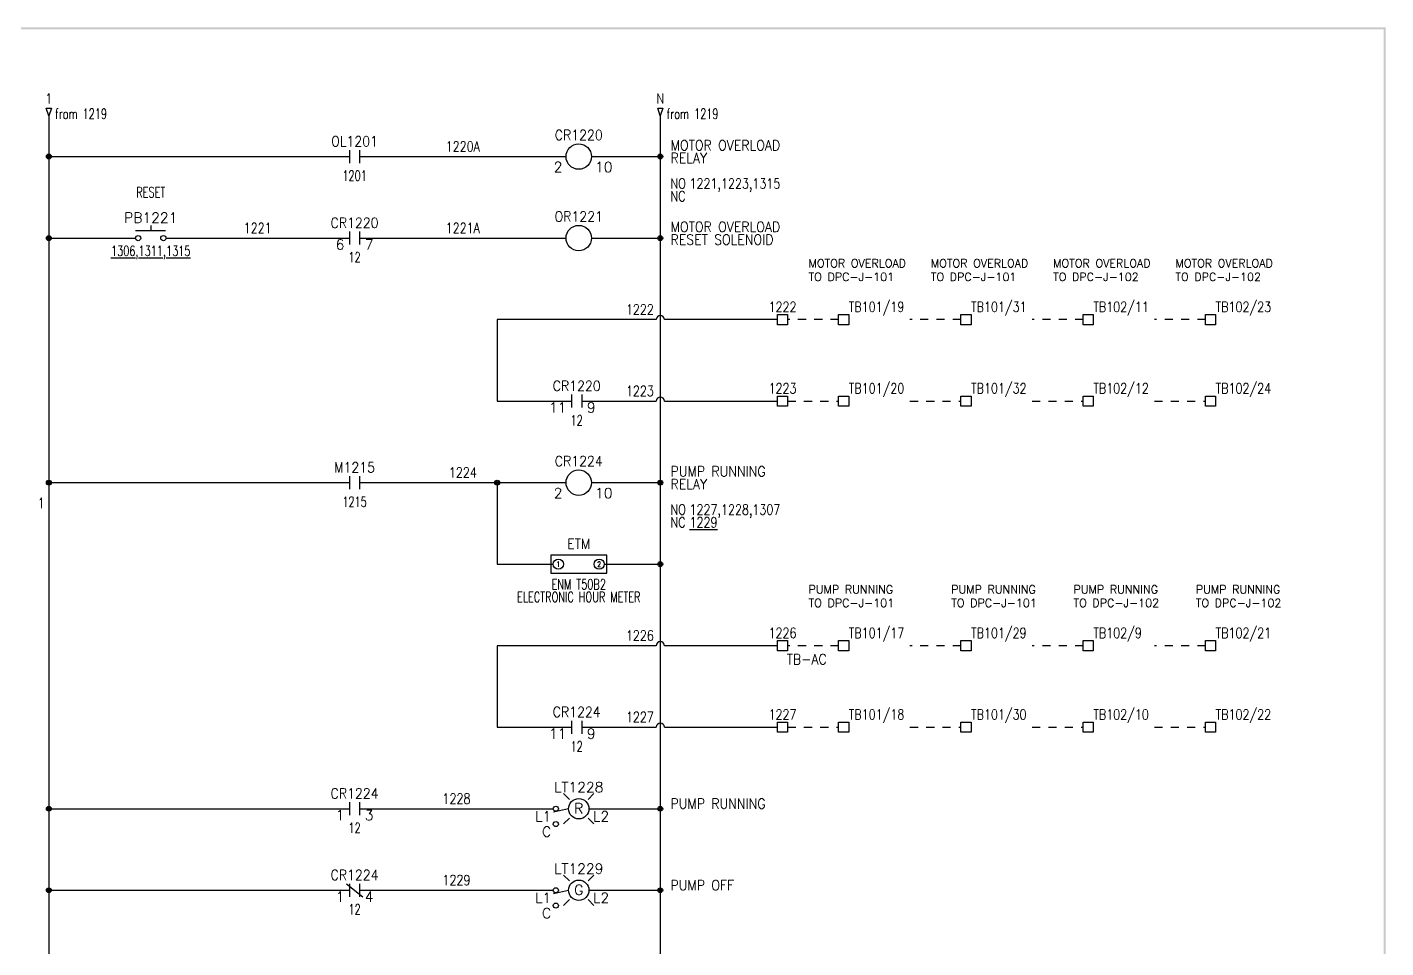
# Model space of a CAD drawing. Header units: inches. Extents: x 0 to 33.9, y 0 to 22.6.
# Drawn here: x 17.23 to 33.9, y 11.29 to 22.59 of the extents above; entities that cross this region are included whole.
import ezdxf
from ezdxf.enums import TextEntityAlignment as Align

# ---------------------------------------------------------------- set-up
doc = ezdxf.new("R2010")
doc.units = ezdxf.units.IN
doc.header["$LTSCALE"] = 0.5
doc.header["$MEASUREMENT"] = 0
doc.linetypes.add('HIDDEN2', pattern=[0.1875, 0.125, -0.0625])
for name, color, linetype in [('DESC', 150, 'Continuous'), ('MISC', 7, 'Continuous'), ('SYMS', 7, 'Continuous'), ('TAGFIXED', 7, 'Continuous'), ('TAGS', 150, 'Continuous'), ('TERMS', 123, 'Continuous'), ('WIRENO', 72, 'Continuous'), ('WIREREF', 52, 'Continuous'), ('WIREREF_DEST', 52, 'Continuous'), ('WIRES', 7, 'Continuous'), ('XREF', 7, 'Continuous'), ('XREFCHILD', 134, 'Continuous')]:
    doc.layers.add(name, color=color, linetype=linetype)
doc.styles.get("Standard").update_dxf_attribs({"font": 'romans.shx'})
doc.styles.add('WD', font='romans.shx')

# ---------------------------------------------------------------- blocks, each defined once
blk = doc.blocks.new('S&L Title Block V2')
at = {"color": 2}
for points in [[(0, 22.587), (0.025, 22.562), (33.9, 22.587), (33.875, 22.562)], [(33.9, 22.587), (33.875, 22.562), (33.9, 0.012), (33.875, 0.012)]]:
    blk.add_trace(points, dxfattribs=at)
for tag, height, p in [('TITLE#1', 0.15, (31.11, 1.739)), ('TITLE#2', 0.1, (31.129, 1.58))]:
    blk.add_attdef(tag, text='', height=height).set_placement(p, align=Align.CENTER)
for tag, p, height in [('DRAWNBY', (28.968, 0.735), 0.1), ('SCALE', (30.644, 0.731), 0.1), ('CHKBY', (28.975, 0.429), 0.1), ('DATE', (30.653, 0.449), 0.1), ('SH#', (32.993, 0.197), 0.125)]:
    blk.add_attdef(tag, p, '', height=height)
blk.add_attdef('JOB#', text='', height=0.125).set_placement((32.83, 0.195), align=Align.RIGHT)
at = {"flags": 9}
blk.add_attdef('WD_TB', (0, 0), '', height=0.1, dxfattribs=at)
blk = doc.blocks.new('WDDOT')
for radius in [0.03, 0.0187, 0.00929]:
    blk.add_circle((0, 0), radius)
blk = doc.blocks.new('HCR21')
at = {"linetype": 'Continuous'}
for p, q in [((-0.062, 0.08), (-0.062, -0.08)), ((0.062, 0.08), (0.062, -0.08))]:
    blk.add_line(p, q, dxfattribs=at)
at = {"style": 'WD'}
for tag, width, p in [('INST', 0.7, (0, 0.451)), ('LOC', 0.7, (0, 0.281)), ('TAG2', 0.9, (0, 0.125)), ('DESC1', 0.7, (0, -0.449)), ('XREF', 0.7, (0, -0.297)), ('DESC2', 0.7, (0, -0.597)), ('DESC3', 0.7, (0, -0.744))]:
    blk.add_attdef(tag, text='', height=0.125, dxfattribs=dict(at, width=width)).set_placement(p, align=Align.CENTER)
for tag, p, height, flags in [('X4TERM01', (-0.062, 0), 0.0125, 1), ('X1TERM02', (0.062, 0), 0.0125, 1), ('FAMILY', (0.097, 0.053), 0.01, 9), ('CONTACT', (0.097, 0.036), 0.01, 1)]:
    blk.add_attdef(tag, p, '', height=height, dxfattribs=dict(at, flags=flags))
for tag, p in [('X2LINK', (0, 0.125)), ('X8LINK', (0, -0.125))]:
    blk.add_attdef(tag, p, '', height=0.01, dxfattribs=at)
at = {"linetype": 'Continuous', "style": 'WD', "flags": 8}
blk.add_attdef('TERM01', text='', height=0.125, dxfattribs=at).set_placement((-0.125, -0.016), align=Align.TOP_RIGHT)
blk.add_attdef('TERM02', text='', height=0.125, dxfattribs=at).set_placement((0.125, -0.016), align=Align.TOP_LEFT)
blk = doc.blocks.new('HDV1T6')
for p, q in [((0.344, 0.109), (-0.344, 0.109)), ((-0.344, 0.109), (-0.344, -0.109)), ((0.344, -0.109), (0.344, 0.109)), ((-0.344, -0.109), (0.344, -0.109))]:
    blk.add_line(p, q)
for centre in [(-0.25, 0), (0.25, 0)]:
    blk.add_circle(centre, 0.0625)
at = {"style": 'WD'}
for tag, width, p in [('INST', 0.7, (0.006, 0.669)), ('LOC', 0.7, (0.006, 0.499)), ('RATING2', 0.7, (0, 0.343)), ('TAG1', 0.9, (0, 0.187)), ('DESC1', 0.7, (0, -0.309)), ('DESC2', 0.7, (0, -0.465)), ('XREF', 0.7, (0, -0.621))]:
    blk.add_attdef(tag, text='', height=0.125, dxfattribs=dict(at, width=width)).set_placement(p, align=Align.CENTER)
at = {"linetype": 'Continuous', "style": 'WD', "width": 0.8, "flags": 8}
for tag, p in [('TERM01', (-0.25, 0)), ('TERM02', (0.25, 0))]:
    blk.add_attdef(tag, text='', height=0.0625, dxfattribs=at).set_placement(p, align=Align.MIDDLE)
at = {"style": 'WD', "flags": 1}
for tag, p in [('X4TERM01', (-0.312, 0)), ('X2TERM01', (-0.25, 0.062)), ('X2TERM02', (0.25, 0.062)), ('X1TERM02', (0.312, 0)), ('X8TERM01', (-0.25, -0.062)), ('X8TERM02', (0.25, -0.062))]:
    blk.add_attdef(tag, p, '', height=0.0125, dxfattribs=at)
at = {"style": 'WD', "width": 0.7}
blk.add_attdef('RATING1', text='', height=0.125, dxfattribs=at).set_placement((0, 0), align=Align.MIDDLE)
at = {"linetype": 'Continuous', "style": 'WD', "flags": 9}
blk.add_attdef('ASSYCODE', text='', height=0.01, dxfattribs=at).set_placement((0, 0.094), align=Align.CENTER)
at = {"style": 'WD', "flags": 9}
blk.add_attdef('FAMILY', text='', height=0.01, dxfattribs=at).set_placement((-0.005, 0.154), align=Align.CENTER)
at = {"linetype": 'Continuous', "style": 'WD', "flags": 1}
for tag, p in [('MFG', (0, 0.125)), ('CAT', (0, 0.144))]:
    blk.add_attdef(tag, text='', height=0.01, dxfattribs=at).set_placement(p, align=Align.MIDDLE)
blk = doc.blocks.new('HLT1RP')
for p, q in [((-0.115, 0.115), (-0.186, 0.186)), ((0.115, 0.115), (0.186, 0.186)), ((-0.125, -0.003), (-0.31, -0.043)), ((-0.115, -0.115), (-0.186, -0.186)), ((0.115, -0.115), (0.186, -0.186))]:
    blk.add_line(p, q)
for centre, radius in [((-0.281, 0), 0.0312), ((0, 0), 0.125), ((-0.281, -0.188), 0.0312)]:
    blk.add_circle(centre, radius)
at = {"style": 'WD', "width": 0.7}
for tag, p in [('INST', (0.006, 0.528)), ('LOC', (0.006, 0.359))]:
    blk.add_attdef(tag, text='', height=0.125, dxfattribs=at).set_placement(p, align=Align.CENTER)
at = {"style": 'WD'}
for tag, p in [('TAG1', (0, 0.202)), ('COLOR', (0, -0.058))]:
    blk.add_attdef(tag, text='', height=0.125, dxfattribs=at).set_placement(p, align=Align.CENTER)
at = {"style": 'WD', "flags": 9}
blk.add_attdef('FAMILY', text='', height=0.01, dxfattribs=at).set_placement((-0.005, 0.161), align=Align.CENTER)
at = {"style": 'WD', "flags": 1}
for tag, p in [('X4TERM01', (-0.312, 0)), ('X1TERM02', (0.125, 0)), ('X4TERM03', (-0.312, -0.188))]:
    blk.add_attdef(tag, p, '', height=0.0125, dxfattribs=at)
at = {"linetype": 'Continuous', "style": 'WD', "flags": 9}
blk.add_attdef('ASSYCODE', text='', height=0.01, dxfattribs=at).set_placement((0, 0.1), align=Align.CENTER)
at = {"linetype": 'Continuous', "style": 'WD', "flags": 1}
for tag, p in [('MFG', (0, 0.121)), ('CAT', (0, 0.14))]:
    blk.add_attdef(tag, text='', height=0.01, dxfattribs=at).set_placement(p, align=Align.MIDDLE)
at = {"style": 'WD'}
for tag, p, width in [('DESC1', (1.125, 0), 0.9), ('WDTAGALT', (1.125, -0.312), 0.7)]:
    blk.add_attdef(tag, p, '', height=0.125, dxfattribs=dict(at, width=width))
at = {"linetype": 'Continuous', "style": 'WD', "flags": 8}
for tag, p in [('TERM01', (-0.338, -0.031)), ('TERM03', (-0.338, -0.219))]:
    blk.add_attdef(tag, text='', height=0.125, dxfattribs=at).set_placement(p, align=Align.TOP_RIGHT)
blk.add_attdef('TERM02', text='', height=0.125, dxfattribs=at).set_placement((0.175, -0.031), align=Align.TOP_LEFT)
at = {"style": 'WD', "width": 0.9}
blk.add_attdef('DESC2', text='', height=0.125, dxfattribs=at).set_placement((1.125, -0.031), align=Align.TOP_LEFT)
blk = doc.blocks.new('HLT1GP')
for p, q in [((-0.115, 0.115), (-0.186, 0.186)), ((0.115, 0.115), (0.186, 0.186)), ((-0.125, -0.003), (-0.31, -0.043)), ((-0.115, -0.115), (-0.186, -0.186)), ((0.115, -0.115), (0.186, -0.186))]:
    blk.add_line(p, q)
for centre, radius in [((-0.281, 0), 0.0312), ((0, 0), 0.125), ((-0.281, -0.188), 0.0312)]:
    blk.add_circle(centre, radius)
at = {"style": 'WD', "width": 0.7}
for tag, p in [('INST', (0.006, 0.528)), ('LOC', (0.006, 0.359))]:
    blk.add_attdef(tag, text='', height=0.125, dxfattribs=at).set_placement(p, align=Align.CENTER)
at = {"style": 'WD'}
for tag, p in [('TAG1', (0, 0.202)), ('COLOR', (0, -0.058))]:
    blk.add_attdef(tag, text='', height=0.125, dxfattribs=at).set_placement(p, align=Align.CENTER)
at = {"style": 'WD', "flags": 9}
blk.add_attdef('FAMILY', text='', height=0.01, dxfattribs=at).set_placement((-0.005, 0.161), align=Align.CENTER)
at = {"style": 'WD', "flags": 1}
for tag, p in [('X4TERM01', (-0.312, 0)), ('X1TERM02', (0.125, 0)), ('X4TERM03', (-0.312, -0.188))]:
    blk.add_attdef(tag, p, '', height=0.0125, dxfattribs=at)
at = {"linetype": 'Continuous', "style": 'WD', "flags": 9}
blk.add_attdef('ASSYCODE', text='', height=0.01, dxfattribs=at).set_placement((0, 0.099), align=Align.CENTER)
at = {"linetype": 'Continuous', "style": 'WD', "flags": 1}
for tag, p in [('MFG', (0, 0.121)), ('CAT', (0, 0.14))]:
    blk.add_attdef(tag, text='', height=0.01, dxfattribs=at).set_placement(p, align=Align.MIDDLE)
at = {"style": 'WD'}
for tag, p, width in [('DESC1', (1.125, 0), 0.9), ('WDTAGALT', (1.125, -0.312), 0.7)]:
    blk.add_attdef(tag, p, '', height=0.125, dxfattribs=dict(at, width=width))
at = {"linetype": 'Continuous', "style": 'WD', "flags": 8}
for tag, p in [('TERM01', (-0.338, -0.031)), ('TERM03', (-0.338, -0.219))]:
    blk.add_attdef(tag, text='', height=0.125, dxfattribs=at).set_placement(p, align=Align.TOP_RIGHT)
blk.add_attdef('TERM02', text='', height=0.125, dxfattribs=at).set_placement((0.175, -0.031), align=Align.TOP_LEFT)
at = {"style": 'WD', "width": 0.9}
blk.add_attdef('DESC2', text='', height=0.125, dxfattribs=at).set_placement((1.125, -0.031), align=Align.TOP_LEFT)
blk = doc.blocks.new('HCR22')
at = {"linetype": 'Continuous'}
for p, q in [((-0.1, 0.08), (0.1, -0.08)), ((-0.062, 0.08), (-0.062, -0.08)), ((0.062, 0.08), (0.062, -0.08))]:
    blk.add_line(p, q, dxfattribs=at)
at = {"style": 'WD'}
for tag, width, p in [('INST', 0.7, (0, 0.451)), ('LOC', 0.7, (0, 0.281)), ('TAG2', 0.9, (0, 0.125)), ('DESC1', 0.7, (0, -0.449)), ('XREF', 0.7, (0, -0.297)), ('DESC2', 0.7, (0, -0.597)), ('DESC3', 0.7, (0, -0.744))]:
    blk.add_attdef(tag, text='', height=0.125, dxfattribs=dict(at, width=width)).set_placement(p, align=Align.CENTER)
for tag, p, height, flags in [('X4TERM01', (-0.062, 0), 0.0125, 1), ('X1TERM02', (0.062, 0), 0.0125, 1), ('FAMILY', (0.097, 0.036), 0.01, 9), ('CONTACT', (0.097, 0.02), 0.01, 1)]:
    blk.add_attdef(tag, p, '', height=height, dxfattribs=dict(at, flags=flags))
for tag, p in [('X2LINK', (0, 0.125)), ('X8LINK', (0, -0.125))]:
    blk.add_attdef(tag, p, '', height=0.01, dxfattribs=at)
at = {"linetype": 'Continuous', "style": 'WD', "flags": 8}
blk.add_attdef('TERM01', text='', height=0.125, dxfattribs=at).set_placement((-0.125, -0.016), align=Align.TOP_RIGHT)
blk.add_attdef('TERM02', text='', height=0.125, dxfattribs=at).set_placement((0.125, -0.016), align=Align.TOP_LEFT)
blk = doc.blocks.new('HA1D2')
blk.add_lwpolyline([(0, 0.094), (0.031, 0.094), (0, 0), (-0.031, 0.094), (0, 0.094)])
at = {"style": 'WD', "width": 0.8, "flags": 8}
blk.add_attdef('WIRENO', text='', height=0.125, dxfattribs=at).set_placement((0, 0.15), align=Align.CENTER)
at = {"style": 'WD', "flags": 1}
for tag, p in [('X8TERM01', (0, 0)), ('SIGCODE', (0.026, 0.066))]:
    blk.add_attdef(tag, p, '', height=0.01, dxfattribs=at)
at = {"style": 'WD', "width": 0.7}
for tag, p in [('XREF', (0.077, -0.037)), ('DESC1', (0.077, -0.206))]:
    blk.add_attdef(tag, p, '', height=0.125, dxfattribs=at)
blk = doc.blocks.new('HT0W01')
for p, q in [((-0.062, 0.062), (0.062, 0.062)), ((-0.062, -0.062), (-0.062, 0.062)), ((0.062, 0.062), (0.062, -0.062)), ((0.062, -0.062), (-0.062, -0.062))]:
    blk.add_line(p, q)
at = {"style": 'WD'}
for tag, p, width in [('INST', (0.062, 0.42), 0.7), ('LOC', (0.062, 0.25), 0.7), ('DESC1', (0.05, -0.385), 0.8)]:
    blk.add_attdef(tag, p, '', height=0.125, dxfattribs=dict(at, width=width))
at = {"linetype": 'Continuous', "style": 'WD', "width": 0.8, "flags": 8}
blk.add_attdef('WIRENO', text='', height=0.125, dxfattribs=at).set_placement((0, 0.094), align=Align.CENTER)
at = {"style": 'WD', "flags": 1}
for tag, p, height in [('X4TERM01', (-0.062, 0), 0.0125), ('X4TERMDESC01', (-0.055, -0.023), 0.025), ('X2TERMDESC01', (-0.006, 0.029), 0.025), ('STRIPSEQ', (0, 0), 0.00125), ('X2TERM01', (0, 0.062), 0.0125), ('X1TERMDESC01', (0.039, 0.007), 0.025), ('X1TERM01', (0.062, 0), 0.0125), ('LINKTERM', (0, -0.002), 0.00125), ('X8TERM01', (0, -0.062), 0.0125), ('X8TERMDESC01', (0, -0.054), 0.025)]:
    blk.add_attdef(tag, p, '', height=height, dxfattribs=at)
at = {"linetype": 'Continuous', "style": 'WD'}
for tag, p, height, width, flags in [('TAGSTRIP', (0.05, -0.229), 0.125, 0.9, 8), ('CAT', (0.213, -0.406), 0.109, 0.8, 1), ('DESC2', (0.05, -0.541), 0.125, 0.8, 8), ('DESC3', (0.05, -0.698), 0.125, 0.8, 8)]:
    blk.add_attdef(tag, p, '', height=height, dxfattribs=dict(at, width=width, flags=flags))
at = {"linetype": 'Continuous', "style": 'WD', "width": 0.8, "flags": 1}
blk.add_attdef('MFG', text='', height=0.109, dxfattribs=at).set_placement((0.088, -0.406), align=Align.RIGHT)
at = {"style": 'WD', "width": 0.7, "flags": 1}
blk.add_attdef('ASSYCODE', (0.062, -0.281), '', height=0.01, dxfattribs=at)
blk = doc.blocks.new('WD_WNH')
at = {"linetype": 'Continuous', "style": 'WD', "width": 0.8}
blk.add_attdef('WIRENO', text='', height=0.125, dxfattribs=at).set_placement((0, 0.062), align=Align.CENTER)
at = {"style": 'WD', "flags": 1}
for tag, p in [('W01USER', (0, 0.078)), ('W02USER', (0, 0.07)), ('W03USER', (0, 0.062)), ('W04USER', (0, 0.055)), ('W05USER', (0, 0.047)), ('W06USER', (0, 0.039)), ('W07USER', (0, 0.031)), ('W08USER', (0, 0.023)), ('W09USER', (0, 0.016)), ('W10USER', (0, 0.008))]:
    blk.add_attdef(tag, text='', height=0.005, dxfattribs=at).set_placement(p, align=Align.CENTER)
blk = doc.blocks.new('HCR1')
blk.add_circle((0, 0), 0.156)
at = {"style": 'WD'}
for tag, width, p in [('INST', 0.7, (0.006, 0.528)), ('LOC', 0.7, (0.006, 0.359)), ('TAG1', 0.9, (0, 0.202))]:
    blk.add_attdef(tag, text='', height=0.125, dxfattribs=dict(at, width=width)).set_placement(p, align=Align.CENTER)
at = {"style": 'WD', "flags": 9}
blk.add_attdef('FAMILY', text='', height=0.01, dxfattribs=at).set_placement((-0.005, 0.17), align=Align.CENTER)
at = {"style": 'WD'}
for tag, p, width in [('DESC1', (1.126, 0.076), 0.9), ('DESC2', (1.126, -0.081), 0.9), ('DESC3', (1.126, -0.237), 0.9), ('XREFNO', (1.359, -0.393), 0.8), ('XREFNC', (1.359, -0.549), 0.8)]:
    blk.add_attdef(tag, p, '', height=0.125, dxfattribs=dict(at, width=width))
at = {"style": 'WD', "flags": 1}
for tag, p in [('X4TERM01', (-0.156, 0)), ('X1TERM02', (0.156, 0))]:
    blk.add_attdef(tag, p, '', height=0.0125, dxfattribs=at)
at = {"linetype": 'Continuous', "style": 'WD', "flags": 9}
blk.add_attdef('ASSYCODE', text='', height=0.01, dxfattribs=at).set_placement((0, 0.125), align=Align.CENTER)
at = {"linetype": 'Continuous', "style": 'WD', "flags": 1}
for tag, p in [('MFG', (0, 0.14)), ('CAT', (0, 0.159))]:
    blk.add_attdef(tag, text='', height=0.01, dxfattribs=at).set_placement(p, align=Align.MIDDLE)
at = {"linetype": 'Continuous', "style": 'WD'}
blk.add_attdef('TERM01', text='', height=0.125, dxfattribs=at).set_placement((-0.2, -0.066), align=Align.TOP_RIGHT)
blk.add_attdef('TERM02', text='', height=0.125, dxfattribs=at).set_placement((0.2, -0.066), align=Align.TOP_LEFT)
at = {"style": 'WD', "width": 0.8, "flags": 8}
for tag, p in [('NO', (1.126, -0.393)), ('NC', (1.126, -0.549))]:
    blk.add_attdef(tag, p, '', height=0.125, dxfattribs=at)
blk = doc.blocks.new('HPB11')
for p, q in [((-0.185, 0.094), (0.18, 0.094)), ((0, 0.156), (0, 0.094))]:
    blk.add_line(p, q)
for centre in [(-0.155, 0), (0.155, 0)]:
    blk.add_circle(centre, 0.0322)
at = {"style": 'WD', "width": 0.7}
for tag, p in [('INST', (0, 0.826)), ('LOC', (0, 0.656)), ('DESC1', (0, 0.5)), ('DESC2', (0, 0.344)), ('XREF', (0, -0.219))]:
    blk.add_attdef(tag, text='', height=0.125, dxfattribs=at).set_placement(p, align=Align.CENTER)
at = {"style": 'WD'}
blk.add_attdef('TAG1', text='', height=0.125, dxfattribs=at).set_placement((0, 0.188), align=Align.CENTER)
for tag, p in [('X2LINK', (0, 0.219)), ('X8LINK', (0, 0))]:
    blk.add_attdef(tag, p, '', height=0.01, dxfattribs=at)
for tag, p, height, flags in [('X4TERM01', (-0.188, 0), 0.0125, 1), ('X1TERM02', (0.188, 0), 0.0125, 1), ('FAMILY', (0.205, 0.152), 0.01, 9), ('CONTACT', (0.205, 0.136), 0.01, 1)]:
    blk.add_attdef(tag, p, '', height=height, dxfattribs=dict(at, flags=flags))
at = {"linetype": 'Continuous', "style": 'WD', "flags": 9}
for tag, p in [('ASSYCODE', (0.23, 0.071)), ('MFG', (0.228, 0.089)), ('CAT', (0.23, 0.108))]:
    blk.add_attdef(tag, text='', height=0.01, dxfattribs=at).set_placement(p, align=Align.CENTER)
at = {"linetype": 'Continuous', "style": 'WD', "flags": 8}
blk.add_attdef('TERM01', text='', height=0.125, dxfattribs=at).set_placement((-0.25, -0.031), align=Align.TOP_RIGHT)
blk.add_attdef('TERM02', text='', height=0.125, dxfattribs=at).set_placement((0.25, -0.031), align=Align.TOP_LEFT)
blk = doc.blocks.new('WD_WNV')
at = {"linetype": 'Continuous', "style": 'WD', "width": 0.8}
blk.add_attdef('WIRENO', text='', height=0.125, dxfattribs=at).set_placement((-0.05, 0), align=Align.MIDDLE_RIGHT)
at = {"style": 'WD', "flags": 1}
for tag, p in [('W01USER', (-0.062, 0.094)), ('W02USER', (-0.062, 0.086)), ('W03USER', (-0.062, 0.078)), ('W04USER', (-0.062, 0.07)), ('W05USER', (-0.062, 0.062)), ('W06USER', (-0.062, 0.055)), ('W07USER', (-0.062, 0.047)), ('W08USER', (-0.062, 0.039)), ('W09USER', (-0.062, 0.031)), ('W10USER', (-0.062, 0.023))]:
    blk.add_attdef(tag, text='', height=0.005, dxfattribs=at).set_placement(p, align=Align.CENTER)
blk = doc.blocks.new('HT1001')
for p, q in [((-0.062, 0.062), (0.062, 0.062)), ((-0.062, -0.062), (-0.062, 0.062)), ((0.062, 0.062), (0.062, -0.062)), ((0.062, -0.062), (-0.062, -0.062))]:
    blk.add_line(p, q)
at = {"style": 'WD'}
for tag, p, width in [('INST', (0.062, 0.42), 0.7), ('LOC', (0.062, 0.25), 0.7), ('DESC1', (0.05, -0.385), 0.8)]:
    blk.add_attdef(tag, p, '', height=0.125, dxfattribs=dict(at, width=width))
at = {"linetype": 'Continuous', "style": 'WD'}
for tag, p, height, width, flags in [('TERM01', (0.062, 0.094), 0.125, 0.8, 8), ('TAGSTRIP', (0.05, -0.229), 0.125, 0.9, 8), ('CAT', (0.213, -0.406), 0.109, 0.8, 1), ('DESC2', (0.05, -0.541), 0.125, 0.8, 8), ('DESC3', (0.05, -0.698), 0.125, 0.8, 8)]:
    blk.add_attdef(tag, p, '', height=height, dxfattribs=dict(at, width=width, flags=flags))
at = {"style": 'WD', "flags": 1}
for tag, p, height in [('X4TERM01', (-0.062, 0), 0.0125), ('X4TERMDESC01', (-0.055, -0.023), 0.025), ('X2TERMDESC01', (-0.006, 0.029), 0.025), ('STRIPSEQ', (0, 0), 0.00125), ('X2TERM01', (0, 0.062), 0.0125), ('X2PIN01', (0.033, 0.084), 0.0125), ('X1TERMDESC01', (0.039, 0.007), 0.025), ('X1TERM01', (0.062, 0), 0.0125), ('X1PIN01', (0.087, 0.016), 0.0125), ('X4PIN01', (-0.114, -0.038), 0.0125), ('LINKTERM', (0, -0.002), 0.00125), ('X8TERM01', (0, -0.062), 0.0125), ('X8TERMDESC01', (0, -0.054), 0.025), ('X8PIN01', (0.026, -0.096), 0.0125)]:
    blk.add_attdef(tag, p, '', height=height, dxfattribs=at)
at = {"linetype": 'Continuous', "style": 'WD', "width": 0.8, "flags": 1}
blk.add_attdef('MFG', text='', height=0.109, dxfattribs=at).set_placement((0.088, -0.406), align=Align.RIGHT)
at = {"style": 'WD', "width": 0.7, "flags": 1}
blk.add_attdef('ASSYCODE', (0.062, -0.281), '', height=0.01, dxfattribs=at)

msp = doc.modelspace()

# ---------------------------------------------------------------- linework, layer by layer
at = {"layer": 'WIRES'}
for p, q in [((17.5, 21.5), (17.5, 2.5)), ((25, 21.5), (25, 2.5)), ((17.5, 21), (21.188, 21)), ((21.312, 21), (23.844, 21)), ((24.156, 21), (25, 21)), ((17.5, 20), (18.562, 20)), ((18.938, 20), (21.188, 20)), ((21.312, 20), (23.844, 20)), ((24.156, 20), (25, 20)), ((24.95, 19), (23, 19)), ((23, 19), (23, 18)), ((26.438, 19), (25.05, 19)), ((23, 18), (23.913, 18)), ((24.038, 18), (24.95, 18)), ((25.05, 18), (26.438, 18)), ((17.5, 17), (21.188, 17)), ((21.312, 17), (23.844, 17)), ((23, 17), (23, 16)), ((24.156, 17), (25, 17)), ((23, 16), (23.688, 16)), ((24.312, 16), (25, 16)), ((24.95, 15), (23, 15)), ((23, 15), (23, 14)), ((26.438, 15), (25.05, 15)), ((23, 14), (23.913, 14)), ((24.038, 14), (24.95, 14)), ((25.05, 14), (26.438, 14)), ((17.5, 13), (21.188, 13)), ((21.312, 13), (23.688, 13)), ((24.125, 13), (25, 13)), ((17.5, 12), (21.188, 12)), ((21.312, 12), (23.688, 12)), ((24.125, 12), (25, 12))]:
    msp.add_line(p, q, dxfattribs=at)
at = {"layer": 'WIRES', "linetype": 'HIDDEN2'}
for p, q in [((27.188, 19), (26.562, 19)), ((28.688, 19), (28.062, 19)), ((30.188, 19), (29.562, 19)), ((31.688, 19), (31.062, 19)), ((26.562, 18), (27.188, 18)), ((28.062, 18), (28.688, 18)), ((29.562, 18), (30.188, 18)), ((31.062, 18), (31.688, 18)), ((27.188, 15), (26.562, 15)), ((28.688, 15), (28.062, 15)), ((30.188, 15), (29.562, 15)), ((31.688, 15), (31.062, 15)), ((26.562, 14), (27.188, 14)), ((28.062, 14), (28.688, 14)), ((29.562, 14), (30.188, 14)), ((31.062, 14), (31.688, 14))]:
    msp.add_line(p, q, dxfattribs=at)
at = {"layer": 'WIRES'}
for centre in [(25, 19), (25, 18), (25, 15), (25, 14)]:
    msp.add_arc(centre, 0.05, 0, 180, dxfattribs=at)

# ---------------------------------------------------------------- block references
msp.add_blockref('S&L Title Block V2', (0, 0))
at = {"layer": 'SYMS'}
ref = msp.add_blockref('HA1D2', (17.5, 21.5), dxfattribs=at)
ref.add_attrib('WIRENO', '1', dxfattribs={"layer": 'WIREREF_DEST', "height": 0.125, "style": 'WD', "width": 0.8, "flags": 8}).set_placement((17.5, 21.65), align=Align.CENTER)
ref.add_attrib('XREF', 'from 1219', (17.577, 21.463), dxfattribs={"layer": 'XREF', "height": 0.125, "style": 'WD', "width": 0.7})
ref = msp.add_blockref('HA1D2', (25, 21.5), dxfattribs=at)
ref.add_attrib('WIRENO', 'N', dxfattribs={"layer": 'WIREREF_DEST', "height": 0.125, "style": 'WD', "width": 0.8, "flags": 8}).set_placement((25, 21.65), align=Align.CENTER)
ref.add_attrib('XREF', 'from 1219', (25.077, 21.463), dxfattribs={"layer": 'XREF', "height": 0.125, "style": 'WD', "width": 0.7})
ref = msp.add_blockref('HCR21', (21.25, 21), dxfattribs=at)
ref.add_attrib('XREF', '1201', dxfattribs={"layer": 'XREFCHILD', "height": 0.125, "style": 'WD', "width": 0.7}).set_placement((21.25, 20.703), align=Align.CENTER)
ref.add_attrib('TAG2', 'OL1201', dxfattribs={"layer": 'TAGS', "height": 0.125, "style": 'WD', "width": 0.9}).set_placement((21.25, 21.125), align=Align.CENTER)
ref = msp.add_blockref('HCR1', (24, 21), dxfattribs=at)
ref.add_attrib('NC', 'NC', (25.126, 20.451), dxfattribs={"layer": 'MISC', "height": 0.125, "style": 'WD', "width": 0.8, "flags": 8})
ref.add_attrib('NO', 'NO', (25.126, 20.607), dxfattribs={"layer": 'MISC', "height": 0.125, "style": 'WD', "width": 0.8, "flags": 8})
ref.add_attrib('TERM02', '10', dxfattribs={"layer": 'TERMS', "linetype": 'Continuous', "height": 0.125, "style": 'WD'}).set_placement((24.2, 20.934), align=Align.TOP_LEFT)
ref.add_attrib('TERM01', '2', dxfattribs={"layer": 'TERMS', "linetype": 'Continuous', "height": 0.125, "style": 'WD'}).set_placement((23.8, 20.934), align=Align.TOP_RIGHT)
ref.add_attrib('XREFNO', '1221,1223,1315', (25.359, 20.607), dxfattribs={"layer": 'XREF', "height": 0.125, "style": 'WD', "width": 0.8})
ref.add_attrib('DESC2', 'RELAY', (25.126, 20.919), dxfattribs={"layer": 'DESC', "height": 0.125, "style": 'WD', "width": 0.9})
ref.add_attrib('DESC1', 'MOTOR OVERLOAD', (25.126, 21.076), dxfattribs={"layer": 'DESC', "height": 0.125, "style": 'WD', "width": 0.9})
ref.add_attrib('TAG1', 'CR1220', dxfattribs={"layer": 'TAGS', "height": 0.125, "style": 'WD', "width": 0.9}).set_placement((24, 21.202), align=Align.CENTER)
for p in [(17.5, 21), (25, 21), (17.5, 20), (25, 20), (17.5, 17), (23, 17), (25, 17), (25, 16), (17.5, 13), (25, 13), (17.5, 12), (25, 12)]:
    msp.add_blockref('WDDOT', p, dxfattribs=at)
ref = msp.add_blockref('HPB11', (18.75, 20), dxfattribs=at)
ref.add_attrib('XREF', '%%u1306%%u,%%u1311%%u,%%u1315%%u', dxfattribs={"layer": 'XREF', "height": 0.125, "style": 'WD', "width": 0.7}).set_placement((18.75, 19.781), align=Align.CENTER)
ref.add_attrib('DESC1', 'RESET', dxfattribs={"layer": 'DESC', "height": 0.125, "style": 'WD', "width": 0.7}).set_placement((18.75, 20.5), align=Align.CENTER)
ref.add_attrib('TAG1', 'PB1221', dxfattribs={"layer": 'TAGS', "height": 0.125, "style": 'WD'}).set_placement((18.75, 20.188), align=Align.CENTER)
ref = msp.add_blockref('HCR21', (21.25, 20), dxfattribs=at)
ref.add_attrib('TERM02', '7', dxfattribs={"layer": 'TERMS', "linetype": 'Continuous', "height": 0.125, "style": 'WD', "flags": 8}).set_placement((21.375, 19.984), align=Align.TOP_LEFT)
ref.add_attrib('TERM01', '6', dxfattribs={"layer": 'TERMS', "linetype": 'Continuous', "height": 0.125, "style": 'WD', "flags": 8}).set_placement((21.125, 19.984), align=Align.TOP_RIGHT)
ref.add_attrib('XREF', '12', dxfattribs={"layer": 'XREFCHILD', "height": 0.125, "style": 'WD', "width": 0.7}).set_placement((21.25, 19.703), align=Align.CENTER)
ref.add_attrib('TAG2', 'CR1220', dxfattribs={"layer": 'TAGS', "height": 0.125, "style": 'WD', "width": 0.9}).set_placement((21.25, 20.125), align=Align.CENTER)
ref = msp.add_blockref('HCR1', (24, 20), dxfattribs=at)
ref.add_attrib('DESC2', 'RESET SOLENOID', (25.126, 19.919), dxfattribs={"layer": 'DESC', "height": 0.125, "style": 'WD', "width": 0.9})
ref.add_attrib('DESC1', 'MOTOR OVERLOAD', (25.126, 20.076), dxfattribs={"layer": 'DESC', "height": 0.125, "style": 'WD', "width": 0.9})
ref.add_attrib('TAG1', 'OR1221', dxfattribs={"layer": 'TAGS', "height": 0.125, "style": 'WD', "width": 0.9}).set_placement((24, 20.202), align=Align.CENTER)
ref = msp.add_blockref('HT0W01', (26.5, 19), dxfattribs=at)
ref.add_attrib('WIRENO', '1222', dxfattribs={"layer": 'WIREREF', "linetype": 'Continuous', "height": 0.125, "style": 'WD', "width": 0.8, "flags": 8}).set_placement((26.5, 19.094), align=Align.CENTER)
ref = msp.add_blockref('HT1001', (27.25, 19), dxfattribs=at)
ref.add_attrib('TERM01', 'TB101/19', (27.312, 19.094), dxfattribs={"layer": 'TERMS', "linetype": 'Continuous', "height": 0.125, "style": 'WD', "width": 0.8, "flags": 8})
ref = msp.add_blockref('HT1001', (28.75, 19), dxfattribs=at)
ref.add_attrib('TERM01', 'TB101/31', (28.812, 19.094), dxfattribs={"layer": 'TERMS', "linetype": 'Continuous', "height": 0.125, "style": 'WD', "width": 0.8, "flags": 8})
ref = msp.add_blockref('HT1001', (30.25, 19), dxfattribs=at)
ref.add_attrib('TERM01', 'TB102/11', (30.312, 19.094), dxfattribs={"layer": 'TERMS', "linetype": 'Continuous', "height": 0.125, "style": 'WD', "width": 0.8, "flags": 8})
ref = msp.add_blockref('HT1001', (31.75, 19), dxfattribs=at)
ref.add_attrib('TERM01', 'TB102/23', (31.812, 19.094), dxfattribs={"layer": 'TERMS', "linetype": 'Continuous', "height": 0.125, "style": 'WD', "width": 0.8, "flags": 8})
ref = msp.add_blockref('HCR21', (23.975, 18), dxfattribs=at)
ref.add_attrib('TERM02', '9', dxfattribs={"layer": 'TERMS', "linetype": 'Continuous', "height": 0.125, "style": 'WD', "flags": 8}).set_placement((24.1, 17.984), align=Align.TOP_LEFT)
ref.add_attrib('TERM01', '11', dxfattribs={"layer": 'TERMS', "linetype": 'Continuous', "height": 0.125, "style": 'WD', "flags": 8}).set_placement((23.85, 17.984), align=Align.TOP_RIGHT)
ref.add_attrib('XREF', '12', dxfattribs={"layer": 'XREFCHILD', "height": 0.125, "style": 'WD', "width": 0.7}).set_placement((23.975, 17.703), align=Align.CENTER)
ref.add_attrib('TAG2', 'CR1220', dxfattribs={"layer": 'TAGS', "height": 0.125, "style": 'WD', "width": 0.9}).set_placement((23.975, 18.125), align=Align.CENTER)
ref = msp.add_blockref('HT0W01', (26.5, 18), dxfattribs=at)
ref.add_attrib('WIRENO', '1223', dxfattribs={"layer": 'WIREREF', "linetype": 'Continuous', "height": 0.125, "style": 'WD', "width": 0.8, "flags": 8}).set_placement((26.5, 18.094), align=Align.CENTER)
ref = msp.add_blockref('HT1001', (27.25, 18), dxfattribs=at)
ref.add_attrib('TERM01', 'TB101/20', (27.312, 18.094), dxfattribs={"layer": 'TERMS', "linetype": 'Continuous', "height": 0.125, "style": 'WD', "width": 0.8, "flags": 8})
ref = msp.add_blockref('HT1001', (28.75, 18), dxfattribs=at)
ref.add_attrib('TERM01', 'TB101/32', (28.812, 18.094), dxfattribs={"layer": 'TERMS', "linetype": 'Continuous', "height": 0.125, "style": 'WD', "width": 0.8, "flags": 8})
ref = msp.add_blockref('HT1001', (30.25, 18), dxfattribs=at)
ref.add_attrib('TERM01', 'TB102/12', (30.312, 18.094), dxfattribs={"layer": 'TERMS', "linetype": 'Continuous', "height": 0.125, "style": 'WD', "width": 0.8, "flags": 8})
ref = msp.add_blockref('HT1001', (31.75, 18), dxfattribs=at)
ref.add_attrib('TERM01', 'TB102/24', (31.812, 18.094), dxfattribs={"layer": 'TERMS', "linetype": 'Continuous', "height": 0.125, "style": 'WD', "width": 0.8, "flags": 8})
ref = msp.add_blockref('HCR21', (21.25, 17), dxfattribs=at)
ref.add_attrib('XREF', '1215', dxfattribs={"layer": 'XREFCHILD', "height": 0.125, "style": 'WD', "width": 0.7}).set_placement((21.25, 16.703), align=Align.CENTER)
ref.add_attrib('TAG2', 'M1215', dxfattribs={"layer": 'TAGS', "height": 0.125, "style": 'WD', "width": 0.9}).set_placement((21.25, 17.125), align=Align.CENTER)
ref = msp.add_blockref('HCR1', (24, 17), dxfattribs=at)
ref.add_attrib('NC', 'NC', (25.126, 16.451), dxfattribs={"layer": 'MISC', "height": 0.125, "style": 'WD', "width": 0.8, "flags": 8})
ref.add_attrib('NO', 'NO', (25.126, 16.607), dxfattribs={"layer": 'MISC', "height": 0.125, "style": 'WD', "width": 0.8, "flags": 8})
ref.add_attrib('TERM02', '10', dxfattribs={"layer": 'TERMS', "linetype": 'Continuous', "height": 0.125, "style": 'WD'}).set_placement((24.2, 16.934), align=Align.TOP_LEFT)
ref.add_attrib('TERM01', '2', dxfattribs={"layer": 'TERMS', "linetype": 'Continuous', "height": 0.125, "style": 'WD'}).set_placement((23.8, 16.934), align=Align.TOP_RIGHT)
ref.add_attrib('XREFNC', '%%u1229%%u', (25.359, 16.451), dxfattribs={"layer": 'XREF', "height": 0.125, "style": 'WD', "width": 0.8})
ref.add_attrib('XREFNO', '1227,1228,1307', (25.359, 16.607), dxfattribs={"layer": 'XREF', "height": 0.125, "style": 'WD', "width": 0.8})
ref.add_attrib('DESC2', 'RELAY', (25.126, 16.919), dxfattribs={"layer": 'DESC', "height": 0.125, "style": 'WD', "width": 0.9})
ref.add_attrib('DESC1', 'PUMP RUNNING', (25.126, 17.076), dxfattribs={"layer": 'DESC', "height": 0.125, "style": 'WD', "width": 0.9})
ref.add_attrib('TAG1', 'CR1224', dxfattribs={"layer": 'TAGS', "height": 0.125, "style": 'WD', "width": 0.9}).set_placement((24, 17.202), align=Align.CENTER)
ref = msp.add_blockref('HDV1T6', (24, 16), dxfattribs=at)
ref.add_attrib('DESC1', 'ENM T50B2', dxfattribs={"layer": 'DESC', "height": 0.125, "style": 'WD', "width": 0.7}).set_placement((24, 15.691), align=Align.CENTER)
ref.add_attrib('DESC2', 'ELECTRONIC HOUR METER', dxfattribs={"layer": 'DESC', "height": 0.125, "style": 'WD', "width": 0.7}).set_placement((24, 15.535), align=Align.CENTER)
ref.add_attrib('TERM02', '2', dxfattribs={"layer": 'TERMS', "linetype": 'Continuous', "height": 0.0625, "style": 'WD', "width": 0.8, "flags": 8}).set_placement((24.25, 16), align=Align.MIDDLE)
ref.add_attrib('TERM01', '1', dxfattribs={"layer": 'TERMS', "linetype": 'Continuous', "height": 0.0625, "style": 'WD', "width": 0.8, "flags": 8}).set_placement((23.75, 16), align=Align.MIDDLE)
ref.add_attrib('TAG1F', 'ETM', dxfattribs={"layer": 'TAGFIXED', "height": 0.125, "style": 'WD', "width": 0.9}).set_placement((24, 16.187), align=Align.CENTER)
ref = msp.add_blockref('HT0W01', (26.5, 15), dxfattribs=at)
ref.add_attrib('WIRENO', '1226', dxfattribs={"layer": 'WIREREF', "linetype": 'Continuous', "height": 0.125, "style": 'WD', "width": 0.8, "flags": 8}).set_placement((26.5, 15.094), align=Align.CENTER)
ref.add_attrib('TAGSTRIP', 'TB-AC', (26.55, 14.771), dxfattribs={"layer": 'TAGS', "linetype": 'Continuous', "height": 0.125, "style": 'WD', "width": 0.9, "flags": 8})
ref = msp.add_blockref('HT1001', (27.25, 15), dxfattribs=at)
ref.add_attrib('TERM01', 'TB101/17', (27.312, 15.094), dxfattribs={"layer": 'TERMS', "linetype": 'Continuous', "height": 0.125, "style": 'WD', "width": 0.8, "flags": 8})
ref = msp.add_blockref('HT1001', (28.75, 15), dxfattribs=at)
ref.add_attrib('TERM01', 'TB101/29', (28.812, 15.094), dxfattribs={"layer": 'TERMS', "linetype": 'Continuous', "height": 0.125, "style": 'WD', "width": 0.8, "flags": 8})
ref = msp.add_blockref('HT1001', (30.25, 15), dxfattribs=at)
ref.add_attrib('TERM01', 'TB102/9', (30.312, 15.094), dxfattribs={"layer": 'TERMS', "linetype": 'Continuous', "height": 0.125, "style": 'WD', "width": 0.8, "flags": 8})
ref = msp.add_blockref('HT1001', (31.75, 15), dxfattribs=at)
ref.add_attrib('TERM01', 'TB102/21', (31.812, 15.094), dxfattribs={"layer": 'TERMS', "linetype": 'Continuous', "height": 0.125, "style": 'WD', "width": 0.8, "flags": 8})
ref = msp.add_blockref('HCR21', (23.975, 14), dxfattribs=at)
ref.add_attrib('TERM02', '9', dxfattribs={"layer": 'TERMS', "linetype": 'Continuous', "height": 0.125, "style": 'WD', "flags": 8}).set_placement((24.1, 13.984), align=Align.TOP_LEFT)
ref.add_attrib('TERM01', '11', dxfattribs={"layer": 'TERMS', "linetype": 'Continuous', "height": 0.125, "style": 'WD', "flags": 8}).set_placement((23.85, 13.984), align=Align.TOP_RIGHT)
ref.add_attrib('XREF', '12', dxfattribs={"layer": 'XREFCHILD', "height": 0.125, "style": 'WD', "width": 0.7}).set_placement((23.975, 13.703), align=Align.CENTER)
ref.add_attrib('TAG2', 'CR1224', dxfattribs={"layer": 'TAGS', "height": 0.125, "style": 'WD', "width": 0.9}).set_placement((23.975, 14.125), align=Align.CENTER)
ref = msp.add_blockref('HT0W01', (26.5, 14), dxfattribs=at)
ref.add_attrib('WIRENO', '1227', dxfattribs={"layer": 'WIREREF', "linetype": 'Continuous', "height": 0.125, "style": 'WD', "width": 0.8, "flags": 8}).set_placement((26.5, 14.094), align=Align.CENTER)
ref = msp.add_blockref('HT1001', (27.25, 14), dxfattribs=at)
ref.add_attrib('TERM01', 'TB101/18', (27.312, 14.094), dxfattribs={"layer": 'TERMS', "linetype": 'Continuous', "height": 0.125, "style": 'WD', "width": 0.8, "flags": 8})
ref = msp.add_blockref('HT1001', (28.75, 14), dxfattribs=at)
ref.add_attrib('TERM01', 'TB101/30', (28.812, 14.094), dxfattribs={"layer": 'TERMS', "linetype": 'Continuous', "height": 0.125, "style": 'WD', "width": 0.8, "flags": 8})
ref = msp.add_blockref('HT1001', (30.25, 14), dxfattribs=at)
ref.add_attrib('TERM01', 'TB102/10', (30.312, 14.094), dxfattribs={"layer": 'TERMS', "linetype": 'Continuous', "height": 0.125, "style": 'WD', "width": 0.8, "flags": 8})
ref = msp.add_blockref('HT1001', (31.75, 14), dxfattribs=at)
ref.add_attrib('TERM01', 'TB102/22', (31.812, 14.094), dxfattribs={"layer": 'TERMS', "linetype": 'Continuous', "height": 0.125, "style": 'WD', "width": 0.8, "flags": 8})
ref = msp.add_blockref('HCR21', (21.25, 13), dxfattribs=at)
ref.add_attrib('TERM02', '3', dxfattribs={"layer": 'TERMS', "linetype": 'Continuous', "height": 0.125, "style": 'WD', "flags": 8}).set_placement((21.375, 12.984), align=Align.TOP_LEFT)
ref.add_attrib('TERM01', '1', dxfattribs={"layer": 'TERMS', "linetype": 'Continuous', "height": 0.125, "style": 'WD', "flags": 8}).set_placement((21.125, 12.984), align=Align.TOP_RIGHT)
ref.add_attrib('XREF', '12', dxfattribs={"layer": 'XREFCHILD', "height": 0.125, "style": 'WD', "width": 0.7}).set_placement((21.25, 12.703), align=Align.CENTER)
ref.add_attrib('TAG2', 'CR1224', dxfattribs={"layer": 'TAGS', "height": 0.125, "style": 'WD', "width": 0.9}).set_placement((21.25, 13.125), align=Align.CENTER)
ref = msp.add_blockref('HLT1RP', (24, 13), dxfattribs=at)
ref.add_attrib('TERM03', 'C', dxfattribs={"layer": 'TERMS', "linetype": 'Continuous', "height": 0.125, "style": 'WD', "flags": 8}).set_placement((23.662, 12.781), align=Align.TOP_RIGHT)
ref.add_attrib('DESC1', 'PUMP RUNNING', (25.125, 13), dxfattribs={"layer": 'DESC', "height": 0.125, "style": 'WD', "width": 0.9})
ref.add_attrib('TERM02', 'L2', dxfattribs={"layer": 'TERMS', "linetype": 'Continuous', "height": 0.125, "style": 'WD', "flags": 8}).set_placement((24.175, 12.969), align=Align.TOP_LEFT)
ref.add_attrib('TERM01', 'L1', dxfattribs={"layer": 'TERMS', "linetype": 'Continuous', "height": 0.125, "style": 'WD', "flags": 8}).set_placement((23.662, 12.969), align=Align.TOP_RIGHT)
ref.add_attrib('TAG1', 'LT1228', dxfattribs={"layer": 'TAGS', "height": 0.125, "style": 'WD'}).set_placement((24, 13.202), align=Align.CENTER)
ref.add_attrib('COLOR', 'R', dxfattribs={"layer": 'MISC', "height": 0.125, "style": 'WD'}).set_placement((24, 12.942), align=Align.CENTER)
ref = msp.add_blockref('HCR22', (21.25, 12), dxfattribs=at)
ref.add_attrib('XREF', '12', dxfattribs={"layer": 'XREFCHILD', "height": 0.125, "style": 'WD', "width": 0.7}).set_placement((21.25, 11.703), align=Align.CENTER)
ref.add_attrib('TERM02', '4', dxfattribs={"layer": 'TERMS', "linetype": 'Continuous', "height": 0.125, "style": 'WD', "flags": 8}).set_placement((21.375, 11.984), align=Align.TOP_LEFT)
ref.add_attrib('TERM01', '1', dxfattribs={"layer": 'TERMS', "linetype": 'Continuous', "height": 0.125, "style": 'WD', "flags": 8}).set_placement((21.125, 11.984), align=Align.TOP_RIGHT)
ref.add_attrib('TAG2', 'CR1224', dxfattribs={"layer": 'TAGS', "height": 0.125, "style": 'WD', "width": 0.9}).set_placement((21.25, 12.125), align=Align.CENTER)
ref = msp.add_blockref('HLT1GP', (24, 12), dxfattribs=at)
ref.add_attrib('TERM03', 'C', dxfattribs={"layer": 'TERMS', "linetype": 'Continuous', "height": 0.125, "style": 'WD', "flags": 8}).set_placement((23.662, 11.781), align=Align.TOP_RIGHT)
ref.add_attrib('DESC1', 'PUMP OFF', (25.125, 12), dxfattribs={"layer": 'DESC', "height": 0.125, "style": 'WD', "width": 0.9})
ref.add_attrib('TERM02', 'L2', dxfattribs={"layer": 'TERMS', "linetype": 'Continuous', "height": 0.125, "style": 'WD', "flags": 8}).set_placement((24.175, 11.969), align=Align.TOP_LEFT)
ref.add_attrib('TERM01', 'L1', dxfattribs={"layer": 'TERMS', "linetype": 'Continuous', "height": 0.125, "style": 'WD', "flags": 8}).set_placement((23.662, 11.969), align=Align.TOP_RIGHT)
ref.add_attrib('TAG1', 'LT1229', dxfattribs={"layer": 'TAGS', "height": 0.125, "style": 'WD'}).set_placement((24, 12.202), align=Align.CENTER)
ref.add_attrib('COLOR', 'G', dxfattribs={"layer": 'MISC', "height": 0.125, "style": 'WD'}).set_placement((24, 11.942), align=Align.CENTER)
at = {"layer": 'WIRENO'}
ref = msp.add_blockref('WD_WNH', (22.578, 21), dxfattribs=at)
ref.add_attrib('WIRENO', '1220A', dxfattribs={"linetype": 'Continuous', "height": 0.125, "style": 'WD', "width": 0.8}).set_placement((22.578, 21.062), align=Align.CENTER)
ref = msp.add_blockref('WD_WNH', (20.062, 20), dxfattribs=at)
ref.add_attrib('WIRENO', '1221', dxfattribs={"linetype": 'Continuous', "height": 0.125, "style": 'WD', "width": 0.8}).set_placement((20.062, 20.062), align=Align.CENTER)
ref = msp.add_blockref('WD_WNH', (22.578, 20), dxfattribs=at)
ref.add_attrib('WIRENO', '1221A', dxfattribs={"linetype": 'Continuous', "height": 0.125, "style": 'WD', "width": 0.8}).set_placement((22.578, 20.062), align=Align.CENTER)
ref = msp.add_blockref('WD_WNH', (24.75, 19), dxfattribs=at)
ref.add_attrib('WIRENO', '1222', dxfattribs={"linetype": 'Continuous', "height": 0.125, "style": 'WD', "width": 0.8}).set_placement((24.75, 19.062), align=Align.CENTER)
ref = msp.add_blockref('WD_WNH', (24.75, 18), dxfattribs=at)
ref.add_attrib('WIRENO', '1223', dxfattribs={"linetype": 'Continuous', "height": 0.125, "style": 'WD', "width": 0.8}).set_placement((24.75, 18.062), align=Align.CENTER)
ref = msp.add_blockref('WD_WNH', (22.578, 17), dxfattribs=at)
ref.add_attrib('WIRENO', '1224', dxfattribs={"linetype": 'Continuous', "height": 0.125, "style": 'WD', "width": 0.8}).set_placement((22.578, 17.062), align=Align.CENTER)
ref = msp.add_blockref('WD_WNV', (17.5, 16.75), dxfattribs=at)
ref.add_attrib('WIRENO', '1', dxfattribs={"linetype": 'Continuous', "height": 0.125, "style": 'WD', "width": 0.8}).set_placement((17.45, 16.75), align=Align.MIDDLE_RIGHT)
ref = msp.add_blockref('WD_WNH', (24.75, 15), dxfattribs=at)
ref.add_attrib('WIRENO', '1226', dxfattribs={"linetype": 'Continuous', "height": 0.125, "style": 'WD', "width": 0.8}).set_placement((24.75, 15.062), align=Align.CENTER)
ref = msp.add_blockref('WD_WNH', (24.75, 14), dxfattribs=at)
ref.add_attrib('WIRENO', '1227', dxfattribs={"linetype": 'Continuous', "height": 0.125, "style": 'WD', "width": 0.8}).set_placement((24.75, 14.062), align=Align.CENTER)
ref = msp.add_blockref('WD_WNH', (22.5, 13), dxfattribs=at)
ref.add_attrib('WIRENO', '1228', dxfattribs={"linetype": 'Continuous', "height": 0.125, "style": 'WD', "width": 0.8}).set_placement((22.5, 13.062), align=Align.CENTER)
ref = msp.add_blockref('WD_WNH', (22.5, 12), dxfattribs=at)
ref.add_attrib('WIRENO', '1229', dxfattribs={"linetype": 'Continuous', "height": 0.125, "style": 'WD', "width": 0.8}).set_placement((22.5, 12.062), align=Align.CENTER)

# ---------------------------------------------------------------- texts
at = {"linetype": 'HIDDEN2', "char_height": 0.1, "attachment_point": 1}
for s, width, heights, insert in [('MOTOR OVERLOAD\\PTO DPC-J-101', 2.30777, [0], (26.819, 19.741)), ('MOTOR OVERLOAD\\PTO DPC-J-101', 2.30777, [0], (28.319, 19.741)), ('MOTOR OVERLOAD\\PTO DPC-J-102', 2.30777, [0], (29.819, 19.741)), ('MOTOR OVERLOAD\\PTO DPC-J-102', 2.30777, [0], (31.319, 19.741)), ('PUMP RUNNING\\PTO DPC-J-101', 1.93089, [0], (26.819, 15.741)), ('PUMP RUNNING\\PTO DPC-J-101', 1.93089, [0], (28.569, 15.741)), ('PUMP RUNNING\\PTO DPC-J-102', 1.93089, [0], (30.069, 15.741)), ('PUMP RUNNING\\PTO DPC-J-102', 1.93089, [0.267], (31.569, 15.741))]:
    msp.add_mtext_dynamic_manual_height_columns(s, width=width, gutter_width=0.5, heights=heights, dxfattribs=dict(at, insert=insert))

doc.saveas('drawing.dxf')
